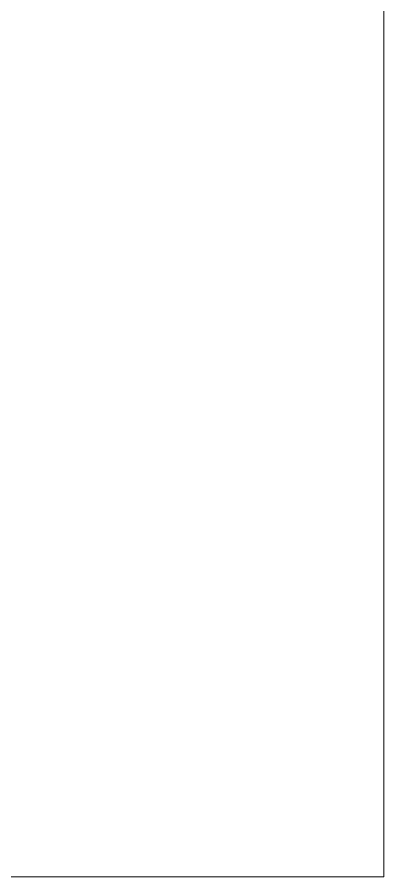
# Model space of a CAD drawing. Header units: metres. Extents: x -2 to 690, y -116 to 73.
# Drawn here: x 187.912 to 188.909, y 30.407 to 32.74 of the extents above; entities that cross this region are included whole.
import ezdxf

# ---------------------------------------------------------------- set-up
doc = ezdxf.new("R2010")
doc.units = ezdxf.units.M
doc.header["$LTSCALE"] = 5
doc.header["$MEASUREMENT"] = 0
doc.layers.add('A-ANNO-DIMS', color=3, linetype='Continuous', lineweight=18)

msp = doc.modelspace()

# ---------------------------------------------------------------- linework, layer by layer
at = {"layer": 'A-ANNO-DIMS'}
msp.add_lwpolyline([(178.8631078740273, 35.07267027326191), (188.9087831610602, 35.07267027326191), (188.9087831610602, 30.40662570059624), (178.8631078740273, 30.40662570059624)], close=True, dxfattribs=at)

doc.saveas('drawing.dxf')
